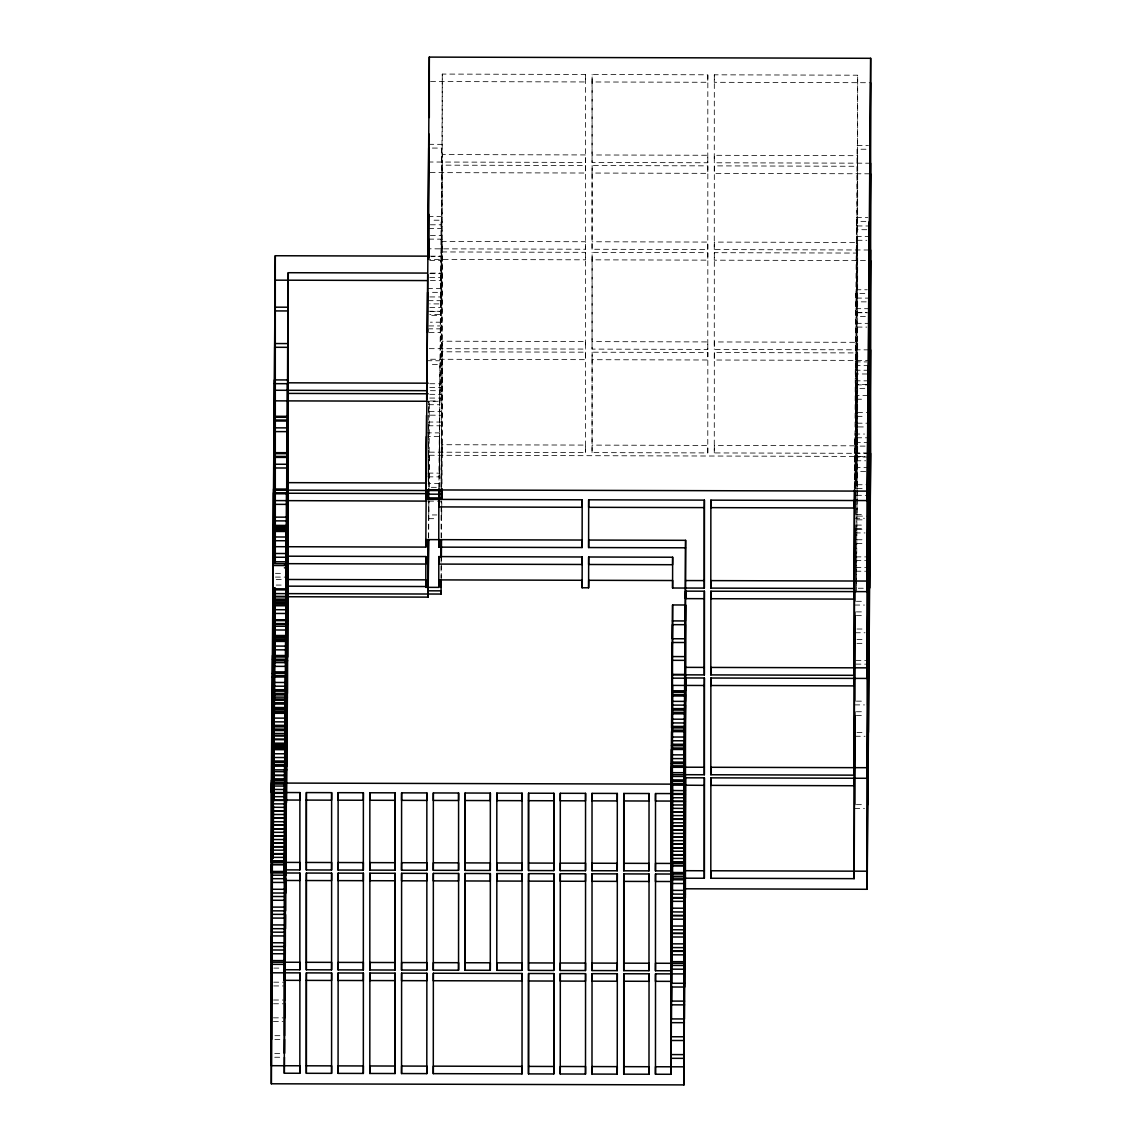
<?xml version="1.0" encoding="UTF-8"?>
<svg xmlns="http://www.w3.org/2000/svg" width="1142" height="1142" viewBox="0 0 1142 1142"><rect width="100%" height="100%" fill="white"/><g stroke="black" fill="none" stroke-linecap="round" stroke-linejoin="round"><path stroke-width="0.75" stroke-dasharray="5 3.75" d="M428.25 481.439L428.821 400.97L428.707 415.174L441.668 415.217L441.697 322.215L430.363 322.187M428.55 537.825L428.735 500.91M428.85 500.981L428.735 514.942L436.844 514.956M428.964 487.034L429.249 452.161L585.575 452.575L585.632 445.095L442.268 444.709L441.925 487.063M428.635 537.968L428.935 501.11M429.049 487.163L429.249 401.313M438.913 488.947L439.327 436.629L427.979 436.601M428.022 473.102L439.356 473.131L439.913 364.498L430.191 364.469M439.356 473.131L440.498 292.366L429.149 292.323M430.22 400.97L439.941 400.999L440.498 332.593L441.083 220.22L431.362 220.192M430.463 273.095L441.126 273.124L441.668 148.089L430.32 148.06M428.707 228.528L441.668 228.571L442.268 74.073L585.632 74.473L585.575 162.435L429.249 162.007M439.242 487.334L439.327 436.629M430.391 390.678L441.069 390.707L442.268 154.555L585.632 154.941L585.575 162.435M441.083 487.348L442.268 241.362L585.632 241.747L585.575 249.227L429.249 248.813M441.668 415.217L441.112 483.608L428.15 483.566M441.169 487.177L441.668 425.809L428.707 425.766M441.668 487.163L442.268 351.793L585.632 352.179L585.575 452.575M441.183 578.337L441.354 557.296M441.511 538.01L441.697 500.953M441.697 514.971L441.74 509.746M441.754 507.99L441.811 501.024M585.632 74.473L585.575 81.953L429.249 81.525M442.211 248.842L442.268 165.147L585.632 165.533L585.575 173.027L429.249 172.599M442.211 348.695L442.268 251.939L585.632 252.339L585.575 259.819L429.249 259.405M585.632 352.179L585.575 359.673L429.249 359.245M429.249 348.653L585.575 349.081L585.632 341.586L442.268 341.201L441.697 411.463L428.735 411.434M592.056 81.967L592.127 74.487L707.84 74.801L707.783 162.764L592.056 162.45L592.056 81.967L707.783 82.281L707.84 74.801M592.056 173.042L592.127 165.547L707.84 165.861L707.783 249.57L592.056 249.256L592.056 173.042L707.783 173.356L707.84 165.861M592.056 162.45L592.127 74.487M592.056 259.834L592.127 252.353L707.84 252.667L707.783 349.409L592.056 349.095L592.056 259.834L707.783 260.148L707.84 252.667M592.056 249.256L592.127 165.547M592.056 359.687L592.127 352.193L707.84 352.507L707.783 452.917L592.056 452.603L592.056 359.687L707.783 360.001L707.84 352.507M592.056 349.095L592.127 252.353M592.056 452.603L592.127 352.193M707.783 162.764L707.84 155.269L592.127 154.969M707.783 249.57L707.84 242.075L592.127 241.761M707.783 349.409L707.84 341.929L592.127 341.615M707.783 452.917L707.84 445.423L592.127 445.109M857.628 163.163L857.685 75.201L714.321 74.815L714.264 82.295L870.589 82.724M870.589 163.206L714.264 162.778L714.321 155.298L857.685 155.683L855.072 488.262M857.628 249.97L857.685 166.275L714.321 165.876L714.264 173.37L870.589 173.798M868.976 249.998L714.264 249.584L714.321 242.09L857.685 242.475L855.772 488.89M857.628 349.809L857.685 253.067L714.321 252.682L714.264 260.176L868.976 260.59M857.628 453.317L857.685 352.921L714.321 352.535L714.264 360.015L868.976 360.429M868.976 349.852L714.264 349.423L714.321 341.943L857.685 342.329L857.114 412.59L868.462 412.619M868.976 453.345L714.264 452.931L714.321 445.437L857.685 445.823L857.114 516.098L868.462 516.127M854.33 488.333L854.744 437.757L867.72 437.8M854.773 488.248L855.329 365.626L868.305 365.654M865.065 446.122L855.329 446.094L855.915 293.48L868.891 293.523M868.919 370.251L855.943 370.222L855.943 289.74L856.5 221.348L869.476 221.377M866.236 301.859L856.5 301.831L857.085 149.217L870.061 149.245M866.821 229.713L857.085 229.685L857.685 75.201M870.09 323.372L857.114 323.329L856.529 484.736L867.877 484.765M856.5 591.97L857.085 426.922L865.193 426.951M856.6 579.465L857.685 352.921M856.586 581.221L856.529 588.23L867.877 588.258M428.735 144.306L441.697 144.349M857.114 145.462L868.462 145.491M428.15 216.452L441.112 216.48M856.529 217.608L867.877 217.637M430.363 224.788L441.697 224.817M857.114 225.945L870.09 225.988M430.363 235.38L441.697 235.409L441.668 315.363L428.707 315.335M870.09 236.565L857.114 236.537L857.085 316.491L866.821 316.52M428.707 239.121L441.668 239.149M857.085 240.277L866.821 240.305M430.42 256.151L441.126 256.179L431.39 256.693M429.735 260.433L441.083 260.462L440.527 328.853L429.192 328.825M429.777 273.637L441.112 273.666L441.069 303.915L429.72 303.886M429.735 277.378L441.083 277.406M430.391 280.589L441.069 280.618M427.565 288.583L440.527 288.612M855.943 289.74L867.292 289.768M429.777 296.934L441.112 296.963M856.529 298.076L869.505 298.119M428.122 300.674L441.083 300.703M429.777 307.512L441.112 307.555M869.505 308.711L856.529 308.668L856.5 388.623L866.236 388.651M428.122 311.252L441.083 311.295L441.069 314.493L429.72 314.464M856.5 312.423L866.236 312.437M430.363 311.595L441.697 311.623M857.114 312.751L870.09 312.78M428.707 325.927L441.668 325.955M857.085 327.083L866.821 327.112M429.149 332.565L440.498 332.593M426.98 360.715L439.941 360.758M855.358 361.871L866.707 361.914M867.263 373.991L855.915 373.962L855.915 293.48M868.919 380.843L855.943 380.814L855.943 457.014L868.919 457.057M867.263 384.583L855.915 384.554L855.915 460.768L865.65 460.783M429.777 383.726L441.112 383.755M856.529 384.883L869.505 384.911M429.735 387.466L441.083 387.509M429.777 394.318L441.112 394.347M867.877 395.503L856.529 395.475L856.5 488.476L864.608 488.49M429.735 398.058L441.083 398.087L441.069 401.299L428.621 401.27M856.5 399.215L864.608 399.243M428.564 404.711L439.913 404.739M857.085 416.33L865.193 416.359M441.697 422.055L428.735 422.026L428.707 487.12M857.114 423.182L868.462 423.211M426.394 432.861L439.356 432.889M854.773 434.017L864.508 434.046M855.358 442.354L868.334 442.397M868.334 452.974L855.358 452.946L855.329 488.59M429.306 455.258L865.793 456.443M855.329 456.686L865.065 456.714M868.919 467.649L855.943 467.606L855.943 488.605M865.65 471.375L855.915 471.346L855.915 488.847M427.979 476.842L439.327 476.871M431.362 487.32L439.47 487.348M856.529 495.314L867.877 495.357M428.621 501.11L441.069 501.152L441.112 504.721M856.4 514.5L864.508 514.514M854.744 518.24L864.48 518.268M428.707 518.682L436.815 518.696M857.085 519.838L865.193 519.853M856.4 525.092L864.508 525.106M856.372 528.832L864.48 528.846M856.985 529.16L865.094 529.189M855.329 532.9L865.065 532.929M856.985 539.752L865.094 539.766M856.957 543.492L865.065 543.521M855.943 556.868L865.679 556.896M855.915 560.608L865.65 560.636M855.943 567.46L865.679 567.488M855.915 571.2L865.65 571.228M275.45 573.341L283.559 573.37M275.422 577.081L286.77 577.124M276.236 579.451L284.344 579.479M276.193 585.061L284.301 585.089M856.4 601.292L864.508 601.32M854.744 605.032L864.48 605.06M856.4 611.884L864.508 611.912M856.372 615.638L864.48 615.652M856.985 629.014L865.094 629.028M855.329 632.754L865.065 632.768M856.985 639.591L865.094 639.62M856.957 643.346L865.065 643.36M855.943 660.361L865.679 660.39M855.915 664.116L865.65 664.144M856.4 701.145L864.508 701.174M854.744 704.885L864.48 704.914M856.4 711.737L864.508 711.752M856.372 715.477L864.48 715.506M856.985 732.507L865.094 732.536M855.329 736.247L865.065 736.276M856.4 804.639L864.508 804.667M854.744 808.379L864.48 808.408M273.823 968.102L281.917 968.116M273.709 982.177L283.43 982.206M273.666 985.931L283.402 985.96M273.552 1000.007L283.287 1000.035M273.523 1003.761L283.259 1003.789M273.409 1017.836L283.145 1017.865M273.381 1021.59L283.116 1021.605M274.894 1035.68L283.002 1035.694M274.865 1039.42L282.959 1039.434M274.751 1053.509L282.845 1053.524M274.708 1057.249L282.816 1057.264M854.744 437.757L854.744 488.49M714.321 74.815L714.264 162.778M714.321 165.876L714.264 249.584M714.321 252.682L714.264 349.423M714.321 352.535L714.264 452.931M585.632 165.533L585.575 249.227M585.632 252.339L585.575 349.081M442.268 74.073L442.211 162.05M442.268 351.793L442.211 452.189M441.112 506.463L441.112 538.025M441.112 557.31L441.112 578.337"/><path stroke-width="1.5" d="M428.635 256.151L275.293 255.737L272.952 561.764L285.914 561.793L285.885 588.844L272.924 588.801L271.339 783.041L271.339 1083.787L683.972 1084.9L685.614 777.802L704.386 777.845L704.328 878.241L672.581 878.155L672.452 894.115M272.952 585.061L272.995 579.437M273.623 588.815L271.411 862.353L299.903 862.438L299.846 869.918L284.315 869.876L284.444 853.931L271.468 853.888M273.923 563.035L275.236 390.264L426.837 390.678M273.209 649.827L286.185 649.855L285.914 771.735L272.224 771.592L272.082 878.683L285.057 878.712M272.667 807.365L272.781 793.276L285.743 793.319M272.81 789.536L272.924 775.447L285.885 775.489M272.952 771.707L273.238 646.072L286.214 646.115L286.485 613.482L273.509 613.454L273.238 735.334L286.214 735.377M286.514 699.004L273.538 698.961L273.837 589.086M274.094 587.973L273.837 662.603L286.799 662.631M274.394 588.358L274.137 626.23L287.099 626.259L287.37 504.379L274.394 504.35M274.651 562.378L274.694 467.977L287.656 468.006L287.37 593.64M287.684 553.527L274.722 553.485L275.022 427.865L287.984 427.893L288.269 393.405L428.15 393.776M272.196 968.088L272.338 857.356L285.314 857.385M273.209 842.582L273.509 713.293L286.485 713.336M273.538 800.713L273.809 676.935M273.837 673.18L286.799 673.223L286.77 769.879L273.809 769.836L273.837 673.18L274.094 640.562L287.07 640.591L286.799 766.139L271.61 766.211M287.07 733.507L274.094 733.478L274.137 636.822L274.394 604.189L287.37 604.232M274.423 600.449L287.399 600.478L287.37 697.134L274.394 697.105L274.523 588.43M274.737 562.364L274.979 531.458L287.955 531.487M274.979 563.006L275.236 500.696M271.339 1083.787L272.51 655.494L285.486 655.522L285.6 641.433L272.624 641.404M273.166 858.327L273.509 806.209M273.637 801.042L275.236 593.612M285.885 588.844L285.914 585.089M272.952 671.853L285.914 671.896L286.185 529.174L273.209 529.131M285.914 671.896L286.485 492.802L273.509 492.773L273.509 562.021M273.238 635.494L286.214 635.523L286.485 602.905L286.77 456.429L273.809 456.4M273.538 588.458L273.538 599.122L286.514 599.15L287.07 420.056L274.094 420.028M274.137 526.376L287.099 526.419L287.37 383.698L274.394 383.655M287.099 526.419L287.656 347.325L274.694 347.282L274.694 457.385L287.656 457.414L287.955 310.952L274.979 310.924M287.684 343.585L274.722 343.542L274.722 453.645L287.684 453.674L288.269 272.71L426.908 273.081M284.444 784.069L284.315 800.028L299.846 800.071L299.903 792.577L271.411 792.505L271.468 784.026L284.444 784.069L284.315 1073.223L299.846 1073.266L299.903 1065.786L271.411 1065.7L271.496 780.286L284.472 780.329L284.586 766.239M284.586 1039.448L284.472 1053.524L284.729 748.41L271.767 748.381M284.615 1035.694L285.015 712.751L272.053 712.722M272.196 694.893L285.172 694.921L285.057 709.011L272.082 708.968L271.91 1003.747M285.314 677.092L285.2 691.181L272.224 691.138L272.196 764.74L285.172 764.783L285.057 778.873L272.082 778.83M285.314 950.301L285.2 964.39L285.457 659.262L272.481 659.234M285.343 946.561L285.743 623.603L272.781 623.575L272.624 858.513M272.924 605.745L285.885 605.774L285.771 619.863L272.81 619.835M285.743 693.465L285.628 707.555L272.667 707.512M286.799 562.792L287.07 420.056M287.656 457.414L287.399 490.046L274.423 490.018M284.9 807.28L285.015 793.205L272.053 793.162M285.057 789.45L285.172 775.375L272.196 775.332M285.2 771.621L285.314 757.546L272.338 757.503M273.509 702.715L286.485 702.744L286.77 577.124M274.094 540.708L287.07 540.751L286.77 666.371L273.809 666.343M274.694 557.239L287.656 557.267L287.955 431.633L274.979 431.605M284.315 1073.223L284.444 1057.278M284.758 1017.865L284.872 1003.789M284.9 1000.049L285.172 694.921M285.057 982.22L285.172 968.131M285.486 928.731L285.6 914.642M285.628 910.902L285.885 605.774M285.771 893.073L285.885 878.983M286.214 838.87L286.514 709.596L273.538 709.553M286.514 802.498L286.77 769.879M274.137 729.724L287.099 729.767L287.37 697.134M284.444 564.105L287.684 564.119L287.399 693.394L272.781 693.437M275.022 527.704L287.984 527.747L287.684 657.021L274.722 656.993L274.722 588.615M299.903 873.03L299.846 880.511L284.315 880.468L284.444 864.508L271.468 864.48L271.411 872.945L299.903 873.03L299.846 969.772L284.315 969.729M284.444 964.362L271.468 964.333L271.411 972.798L299.903 972.87L299.846 980.364L284.315 980.321L288.269 482.652L426.38 483.023M299.846 969.772L299.903 962.278L271.411 962.206L271.468 953.741L284.444 953.77M306.327 800.085L306.384 792.591L331.637 792.662L331.58 870.004L306.327 869.947L306.327 800.085L331.58 800.157L331.637 792.662M306.327 880.525L306.384 873.045L331.637 873.116L331.58 969.858L306.327 969.786L306.327 880.525L331.58 880.596L331.637 873.116M306.327 869.947L306.384 792.591M306.327 969.786L306.384 873.045M306.327 980.378L306.384 972.884L331.637 972.955L331.58 1073.352L306.327 1073.294L306.327 980.378L331.58 980.45L331.637 972.955M306.327 1073.294L306.384 972.884M331.58 870.004L331.637 862.524L306.384 862.453M331.58 969.858L331.637 962.363L306.384 962.306M331.58 1073.352L331.637 1065.871L306.384 1065.8M338.132 792.676L338.061 800.171L363.327 800.242L363.384 792.748L338.132 792.676L338.061 870.033L363.327 870.09L363.384 862.61L338.132 862.538L338.061 870.033M338.132 873.13L338.061 880.61L363.327 880.682L363.384 873.202L338.132 873.13L338.061 969.872L363.327 969.943L363.384 962.449L338.132 962.392L338.061 969.872M338.132 972.97L338.061 980.464L363.327 980.535L363.384 973.041L338.132 972.97L338.061 1073.38L363.327 1073.437L363.384 1065.957L338.132 1065.886L338.061 1073.38M369.865 792.762L369.808 800.257L395.061 800.328L395.118 792.833L369.865 792.762L369.808 870.118L395.061 870.175L395.118 792.833M369.865 873.216L369.808 880.696L395.061 880.768L395.118 873.287L369.865 873.216L369.808 969.958L395.061 970.029L395.118 873.287M369.808 870.118L369.865 862.624L395.118 862.695M369.865 973.055L369.808 980.55L395.061 980.621L395.118 973.127L369.865 973.055L369.808 1073.466L395.061 1073.523L395.118 973.127M369.808 969.958L369.865 962.478L395.118 962.535M369.808 1073.466L369.865 1065.971L395.118 1066.043M401.613 792.848L401.541 800.342L426.808 800.414L426.865 792.919L401.613 792.848L401.541 870.204L426.808 870.261L426.865 862.781L401.613 862.71L401.541 870.204M401.613 873.302L401.541 880.782L426.808 880.853L426.865 873.373L401.613 873.302L401.541 970.043L426.808 970.115L426.865 962.62L401.613 962.563L401.541 970.043M401.613 973.141L401.541 980.635L426.808 980.707L426.865 973.212L401.613 973.141L401.541 1073.551L426.808 1073.608L426.865 1066.128L401.613 1066.057L401.541 1073.551M285.971 596.424L272.995 596.381L272.938 546.69L425.795 547.104L429.306 57.1L870.661 58.299L870.661 456.457L867.149 889.275L685.557 888.79M426.366 436.601L425.852 499.382L582.192 499.796L582.12 547.532L438.756 547.132L438.828 499.411M426.537 415.317L426.366 476.842L426.394 473.102M426.665 399.543L426.951 364.469L426.951 399.457M427.536 292.323L426.98 399.215M427.679 274.551L427.536 332.565L427.565 328.825M427.807 258.763L428.122 220.192M428.707 148.046L428.122 258.677M428.821 133.842L428.464 258.349M428.964 116.413L429.249 81.525M425.795 547.104L425.852 539.624L582.192 540.038L582.12 547.532M428.136 259.177L428.15 256.679M704.386 500.125L704.328 507.619L588.615 507.305L588.672 499.811L704.386 500.125L704.328 588.101L672.581 588.016L672.652 580.521L588.672 580.293L588.615 587.787L582.12 587.773L582.192 580.279L438.828 579.893L438.756 587.373L425.795 587.345L425.852 579.851L285.971 579.479M285.971 556.183L425.852 556.554L425.795 564.048L272.938 563.634L272.924 565.504L285.885 565.547M428.821 214.325L428.707 258.62M428.55 258.406L428.707 239.121M441.155 488.933L441.112 494.2L428.15 494.158L428.122 497.898L441.083 497.941M288.198 593.64L288.269 493.244L428.15 493.63L428.179 490.146M428.15 587.074L428.122 590.814L441.083 590.857L441.069 594.054L274.394 593.597M428.535 539.552L428.15 586.531L288.269 586.16L287.984 620.648L275.022 620.62M275.293 587.83L275.293 596.709L428.15 597.123L428.621 539.709M433.346 792.933L433.289 800.428L458.542 800.499L458.599 793.005L433.346 792.933L433.289 870.29L458.542 870.347L458.599 862.867L433.346 862.795L433.289 870.29M433.346 873.387L433.289 880.867L458.542 880.939L458.599 873.459L433.346 873.387L433.289 970.129L458.542 970.2L458.599 962.706L433.346 962.649L433.289 970.129M433.346 973.227L433.289 980.721L522.022 980.964L522.08 973.469L433.346 973.227L433.289 1073.637L522.022 1073.88L522.08 1066.385L433.346 1066.143L433.289 1073.637M438.913 488.947L438.756 506.905L582.12 507.291L582.192 499.796M438.828 556.597L438.756 564.077L582.12 564.476L582.192 556.982L438.828 556.597L438.756 587.373M438.756 547.132L438.828 539.652M439.142 499.539L439.227 489.076M441.112 587.102L441.169 580.093L441.069 594.054M441.354 557.296L441.497 539.752M441.826 499.282L441.911 488.819M465.022 800.513L465.094 793.019L490.346 793.09L490.289 870.432L465.022 870.375L465.022 800.513L490.289 800.585L490.346 793.09M465.022 880.953L465.094 873.473L490.346 873.544L490.289 970.286L465.022 970.215L465.022 880.953L490.289 881.024L490.346 873.544M465.022 870.375L465.094 793.019M465.022 970.215L465.094 873.473M490.289 870.432L490.346 862.952L465.094 862.881M490.289 970.286L490.346 962.792L465.094 962.735M496.827 793.105L496.77 800.599L522.022 800.67L522.08 793.176L496.827 793.105L496.77 870.461L522.022 870.518L522.08 863.038L496.827 862.967L496.77 870.461M496.827 873.559L496.77 881.039L522.022 881.11L522.08 873.63L496.827 873.559L496.77 970.3L522.022 970.372L522.08 962.877L496.827 962.82L496.77 970.3M528.503 800.685L528.575 793.19L553.827 793.262L553.756 870.604L528.503 870.547L528.503 800.685L553.756 800.756L553.827 793.262M528.503 881.124L528.575 873.644L553.827 873.716L553.756 970.457L528.503 970.386L528.503 881.124L553.756 881.196L553.827 873.716M528.503 870.547L528.575 793.19M528.503 970.386L528.575 873.644M528.503 980.978L528.575 973.498L553.827 973.555L553.756 1073.965L528.503 1073.894L528.503 980.978L553.756 981.049L553.827 973.555M528.503 1073.894L528.575 973.498M560.308 793.29L560.251 800.77L585.503 800.842L585.56 793.347L560.308 793.29L560.251 870.632L585.503 870.689L585.56 863.209L560.308 863.138L560.251 870.632M560.308 873.73L560.251 881.224L585.503 881.281L585.56 873.801L560.308 873.73L560.251 970.472L585.503 970.543L585.56 963.063L560.308 962.991L560.251 970.472M560.308 973.584L560.251 981.064L585.503 981.135L585.56 973.641L560.308 973.584L560.251 1073.98L585.503 1074.051L585.56 1066.557L560.308 1066.485L560.251 1073.98M685.614 540.323L685.557 547.803L588.615 547.546L588.672 540.052L685.614 540.323L683.972 784.169L271.339 783.041M588.672 556.996L588.615 564.491L672.581 564.719L672.652 557.225L588.672 556.996L588.615 587.787M592.041 793.376L591.984 800.856L617.237 800.927L617.308 793.433L592.041 793.376L591.984 870.718L617.237 870.775L617.308 863.295L592.041 863.224L591.984 870.718M592.041 873.816L591.984 881.31L617.237 881.367L617.308 873.887L592.041 873.816L591.984 970.557L617.237 970.629L617.308 963.149L592.041 963.077L591.984 970.557M592.041 973.669L591.984 981.149L617.237 981.221L617.308 973.726L592.041 973.669L591.984 1074.065L617.237 1074.137L617.308 1066.642L592.041 1066.571L591.984 1074.065M623.732 800.942L623.789 793.462L649.041 793.519L648.984 870.875L623.732 870.804L623.732 800.942L648.984 801.013L649.041 793.519M623.732 881.396L623.789 873.901L649.041 873.973L648.984 970.714L623.732 970.643L623.732 881.396L648.984 881.453L649.041 873.973M623.732 870.804L623.789 793.462M623.732 970.643L623.789 873.901M623.732 981.235L623.789 973.755L649.041 973.812L648.984 1074.222L623.732 1074.151L623.732 981.235L648.984 981.306L649.041 973.812M623.732 1074.151L623.789 973.755M648.984 870.875L649.041 863.381L623.789 863.309M648.984 970.714L649.041 963.234L623.789 963.163M648.984 1074.222L649.041 1066.728L623.789 1066.657M684.101 785.154L684.029 793.619L655.522 793.547L655.465 801.027L670.996 801.07L671.125 785.111L704.328 785.339L704.328 878.241M671.053 793.576L670.996 870.932L655.465 870.889L655.522 863.395L684.029 863.48L684.101 855.001L671.125 854.973M671.125 865.565L684.101 865.593L684.029 874.058L655.522 873.987L655.465 881.481L670.996 881.51L672.581 604.96L685.557 604.989L685.4 897.898L672.424 897.855L672.31 911.944M684.101 965.447L684.029 973.912L655.522 973.841L655.465 981.321L670.996 981.363L672.581 685.4L704.328 685.486L704.386 678.005L685.614 677.948L685.428 701.388L672.452 701.359M671.053 874.03L670.996 970.771L655.465 970.729L655.522 963.248L684.029 963.32L685.614 677.948M684.129 1054.608L671.153 1054.58L671.268 1040.49L684.244 1040.519L684.386 749.495L671.41 749.452L670.996 1074.279L655.465 1074.237L655.522 1066.742L684.029 1066.828M671.439 745.712L671.553 731.622L684.529 731.665L684.415 745.74L671.439 745.712L671.41 819.314L684.386 819.342L684.272 833.432L671.296 833.403M671.739 710.053L671.853 695.963L684.815 696.006L684.7 710.096L671.739 710.053L671.439 1018.921L684.415 1018.949L684.672 713.836L671.71 713.793L671.596 727.882L684.558 727.925M684.7 983.291L671.739 983.262L672.024 674.394L672.138 660.319L685.114 660.347L684.957 951.386L671.996 951.343L671.881 965.433M672.167 656.564L672.281 642.489L685.257 642.518L685.143 656.607L672.167 656.564L672.138 730.166L685.114 730.209L685 744.284L672.024 744.256M672.167 929.774L672.581 604.96M684.415 926.048L671.439 926.005L671.296 1036.75L684.272 1036.779M672.024 947.603L672.167 836.858L685.143 836.9M684.129 781.399L684.244 767.324L671.268 767.281L671.153 781.371L684.129 781.399L683.972 1084.9M684.386 749.495L684.272 763.57L671.296 763.541M684.843 692.266L684.957 678.177L671.996 678.148L671.881 692.223L684.843 692.266L684.672 987.045L671.71 987.002L671.596 1001.091L684.558 1001.12M685.114 660.347L685 674.437L672.024 674.394M685.286 638.778L685.4 624.688L672.424 624.66L672.31 638.735L685.286 638.778L685.143 929.802L671.41 929.745M685.557 604.989L685.428 620.948L672.452 620.905M704.386 591.199L704.328 598.693L685.557 598.636L685.614 591.142L704.386 591.199L704.328 674.893L672.581 674.808M685.614 591.142L685.428 690.81L672.452 690.767M684.558 808.365L684.672 794.275L671.71 794.247M684.7 790.535L684.815 776.446L671.853 776.417M672.581 774.661L704.328 774.747L704.386 678.005M704.328 785.339L704.386 777.845M867.72 437.8L867.206 500.567L710.866 500.153L710.809 507.633L854.173 508.019L854.316 490.075M854.23 500.539L854.173 588.501L710.809 588.116L710.866 580.621L867.206 581.05L868.305 365.654L867.749 514.528M867.72 528.86L867.206 591.642L710.866 591.213L710.809 598.708L854.173 599.093L854.744 490.246M854.23 591.599L854.173 675.307L710.809 674.908L710.866 667.428L867.206 667.856L868.305 456.729L867.749 601.334M867.72 615.666L867.206 678.434L710.866 678.02L710.809 685.5L854.173 685.885L854.744 528.832M710.866 777.859L710.809 785.353L854.173 785.739L854.744 715.477L854.173 878.655L710.809 878.269L710.866 777.859L867.206 778.287L870.589 349.852M854.744 615.624L854.173 775.147L710.809 774.761L710.866 767.281L867.206 767.695M710.809 878.269L710.866 870.775L867.206 871.203L867.749 711.766M867.149 889.275L867.149 491.117L870.661 58.299M868.891 293.523L868.334 442.397L869.476 221.377L868.919 370.251M870.061 149.245L869.505 298.119L870.589 82.724M870.09 225.988L870.589 163.206M868.891 384.583L868.334 529.189L869.476 312.451L868.919 457.057M870.061 240.32L869.505 384.911L870.589 173.798M870.09 312.78L870.589 249.998M868.891 471.389L868.334 629.042M870.061 327.112L869.505 484.765M870.589 260.59L870.061 416.373M867.749 804.682L868.305 643.374M868.919 660.404L869.476 499.097M870.09 516.127L870.589 453.345M275.236 280.161L426.837 280.575M287.984 307.212L275.022 307.169L274.979 421.013L287.955 421.055M287.399 379.943L274.423 379.915L274.394 493.758L287.37 493.787M428.15 383.184L288.269 382.813L287.984 417.301L275.022 417.273M275.236 400.856L426.837 401.256M287.099 416.316L274.137 416.288L274.094 530.131L287.07 530.159M286.799 452.689L273.837 452.66L273.809 562.949M287.684 464.266L274.722 464.237L274.722 553.485M286.514 489.062L273.538 489.019L273.538 561.835M425.795 489.918L867.149 491.117M441.069 490.56L275.236 490.104L275.022 517.126L287.984 517.155M426.837 501.11L274.423 500.596L274.394 562.092M274.979 520.866L287.955 520.895L287.984 427.893M286.214 525.434L273.238 525.391L273.209 639.235L286.185 639.263M287.099 537.011L274.137 536.968L274.137 563.22M284.415 567.845L287.656 567.86M685.614 580.564L704.386 580.607M274.423 589.857L287.399 589.9M285.914 602.034L272.952 602.005L272.81 857.97M286.485 602.905L273.509 602.862L273.509 588.658M286.514 609.742L273.538 609.714L273.538 698.961M287.955 624.403L274.979 624.36L275.022 589.072M274.094 629.97L287.07 630.013L287.07 540.751M274.137 636.822L287.099 636.851L287.099 729.767M272.667 637.664L285.628 637.693M287.656 660.761L274.694 660.733L274.694 588.858M685.614 667.356L704.386 667.413M272.367 673.323L285.343 673.352M272.924 675.607L285.885 675.636L285.771 689.725L272.81 689.682M272.338 677.063L286.77 676.963M272.952 682.445L285.914 682.488M272.924 686.185L285.885 686.228L285.771 700.317L272.81 700.274M672.424 694.507L685.4 694.55L685.286 708.625L672.31 708.597M272.781 704.014L285.743 704.057L285.628 718.147L272.667 718.104M672.424 705.099L685.4 705.142L685.286 719.217L672.31 719.189M272.624 711.266L285.6 711.295L285.486 725.384L272.51 725.341M672.281 712.337L685.257 712.38L685.143 726.455L672.167 726.426M272.624 721.844L285.6 721.887L285.486 735.976L272.51 735.933M672.281 722.929L685.257 722.972L685.143 737.047L672.167 737.018L672.138 830.02L685.114 830.048M271.939 726.797L284.9 726.84M272.481 729.096L285.457 729.124L285.343 743.214L272.367 743.171M271.91 730.552L284.872 730.58L284.758 744.67L271.796 744.627L271.61 1039.406M273.209 739.074L286.185 739.117L286.214 646.115M272.481 739.673L285.457 739.716L285.343 753.791L272.367 753.763M672.138 740.758L685.114 740.787L685 754.876L672.024 754.848M273.238 745.926L286.214 745.954L285.914 875.243L285.914 782.327L272.952 782.299L273.209 749.666L286.185 749.709M272.338 746.911L285.314 746.954L285.2 761.043L272.224 761M671.996 747.996L684.957 748.039L684.843 762.114L671.881 762.085M671.996 758.588L684.957 758.616L684.843 772.706L671.881 772.677M271.653 762.456L284.615 762.499M671.853 765.825L684.815 765.868L684.7 779.943L671.739 779.915M685.614 767.21L704.386 767.253M272.053 782.57L285.015 782.613L284.9 796.688L271.939 796.659M671.71 783.655L684.672 783.697L684.558 797.773L671.596 797.744M285.885 786.067L272.924 786.039L272.81 800.128L285.771 800.157M272.082 789.422L285.771 789.565M671.739 790.507L685.428 790.649M672.424 794.361L685.4 794.389M672.452 801.199L685.428 801.241M271.91 800.399L284.872 800.442L284.758 814.517L271.796 814.489M671.553 801.484L684.529 801.513L684.415 815.602L671.439 815.574M285.743 803.897L272.781 803.868L272.667 817.957L285.628 817.986M672.424 804.953L685.4 804.982M271.939 807.251L285.628 807.394M671.596 808.336L685.286 808.479M271.91 810.991L284.872 811.034L284.758 825.109L271.796 825.081M671.553 812.076L684.529 812.105L684.415 826.194L671.439 826.166L671.41 919.167L684.386 919.196M285.6 811.148L272.624 811.106L272.51 825.195L285.486 825.223M672.281 812.19L685.257 812.219M672.31 819.028L685.286 819.071M271.767 818.229L284.729 818.272L284.615 832.347L271.653 832.318M285.6 821.726L272.624 821.698L272.51 835.787L285.486 835.816M672.281 822.782L685.257 822.811M672.167 826.28L685.143 826.308M271.767 828.821L284.729 828.864L284.615 842.939L271.653 842.91M671.41 829.906L684.386 829.934L684.272 844.024L671.296 843.981M285.457 828.978L272.481 828.935L272.367 843.024L285.343 843.053M271.61 836.058L284.586 836.101L284.472 850.176L271.496 850.148M671.268 837.143L684.244 837.172L684.129 851.261L671.153 851.233M285.457 839.556L272.481 839.527L272.367 853.616L285.343 853.645M672.138 840.612L685.114 840.64M672.024 844.095L685 844.138M271.61 846.65L284.586 846.679L284.472 860.768L271.496 860.74M671.268 847.735L684.244 847.764L684.129 861.853L671.153 861.81M285.314 846.793L272.338 846.764L272.224 860.854L285.2 860.882M671.996 847.849L684.957 847.878M672.024 854.687L685 854.73M671.996 858.441L684.957 858.47M671.881 861.924L684.843 861.967M528.575 863.052L553.827 863.124M272.196 864.594L285.172 864.622M671.853 865.679L684.815 865.707M685.614 870.704L704.386 870.761M272.224 871.446L285.2 871.474M671.881 872.517L684.843 872.559M285.172 875.215L272.196 875.186L272.082 889.261L285.057 889.304M671.853 876.257L684.815 876.299M671.739 879.754L684.7 879.797M285.015 882.452L272.053 882.423L271.939 896.513L284.9 896.541M671.71 883.508L684.672 883.537M671.739 890.346L684.7 890.389M285.015 893.044L272.053 893.015L271.939 907.091L284.9 907.133M671.71 894.086L685.428 894.157M671.596 897.583L684.558 897.626M284.872 900.281L271.91 900.253L271.796 914.342L284.758 914.371M671.553 901.338L684.529 901.366M671.596 908.176L684.558 908.218M284.872 910.873L271.91 910.845L271.796 924.92L284.758 924.963M671.553 911.916L685.286 911.987M671.439 915.413L684.415 915.456M672.281 915.684L685.257 915.727M284.729 918.111L271.767 918.082L271.653 932.158L284.615 932.2M284.729 928.703L271.767 928.674L271.653 942.75L284.615 942.792M671.296 933.242L684.272 933.285M672.138 933.514L685.114 933.556M284.586 935.94L271.61 935.912L271.496 949.987L284.472 950.03M671.268 936.982L684.244 937.025M671.296 943.834L684.272 943.863M284.586 946.532L271.61 946.504L271.496 960.579L284.472 960.622M671.268 947.574L685 947.632M671.153 951.072L684.129 951.115M671.125 954.812L684.101 954.855M671.153 961.664L684.129 961.692M528.575 962.906L553.827 962.977M671.125 965.404L684.843 965.461M671.853 969.173L684.815 969.215M671.553 1004.832L684.529 1004.874M671.41 1022.661L684.386 1022.69M671.125 1058.32L684.101 1058.349M528.575 1066.4L553.827 1066.471M870.09 423.211L869.505 588.273L869.505 495.357M869.476 488.505L869.476 399.257L868.891 560.651M868.919 567.488L868.334 732.536L868.334 639.634M868.305 632.782L868.305 543.521L867.72 704.914M854.773 490.004L854.773 514.5M854.773 525.077L854.773 601.292M854.773 611.884L854.773 701.145M854.773 711.737L854.773 804.639M854.23 678.405L854.173 775.147M854.23 778.244L854.173 878.655M710.866 500.153L710.809 588.116M710.866 591.213L710.809 674.908M710.866 678.02L710.809 774.761M704.328 507.619L704.328 588.101M704.328 598.693L704.328 674.893M704.328 685.486L704.328 774.747M685.557 547.803L685.557 598.636M672.652 557.225L672.581 588.016M672.581 785.253L672.581 878.155M671.053 973.883L670.996 1074.279M655.522 793.547L655.465 870.889M655.522 873.987L655.465 970.729M655.522 973.841L655.465 1074.237M617.308 793.433L617.237 870.775M617.308 873.887L617.237 970.629M617.308 973.726L617.237 1074.137M588.672 499.811L588.615 547.546M585.56 793.347L585.503 870.689M585.56 873.801L585.503 970.543M585.56 973.641L585.503 1074.051M582.192 556.982L582.12 587.773M553.756 800.756L553.756 870.604M553.756 881.196L553.756 970.457M553.756 981.049L553.756 1073.965M522.08 793.176L522.022 870.518M522.08 873.63L522.022 970.372M522.08 973.469L522.022 1073.88M458.599 793.005L458.542 870.347M458.599 873.459L458.542 970.2M441.697 488.676L441.668 499.425M441.112 494.2L441.112 499.454M441.069 539.709L441.083 557.539M429.306 57.1L429.306 117.54M428.735 488.633L428.707 499.397M428.15 490.089L428.15 493.63M428.15 494.158L428.15 499.425M428.15 539.738L428.15 597.123M426.865 792.919L426.808 870.261M426.865 873.373L426.808 970.115M426.865 973.212L426.808 1073.608M425.852 556.554L425.795 587.345M395.061 800.328L395.061 870.175M395.061 880.768L395.061 970.029M395.061 980.621L395.061 1073.523M363.384 792.748L363.327 870.09M363.384 873.202L363.327 969.943M363.384 973.041L363.327 1073.437M299.903 792.577L299.846 869.918M299.903 972.87L299.846 1073.266M288.269 272.71L288.198 390.293M288.269 393.405L288.198 490.146M275.293 255.737L275.293 562.963M273.509 713.293L273.509 800.956"/></g></svg>
